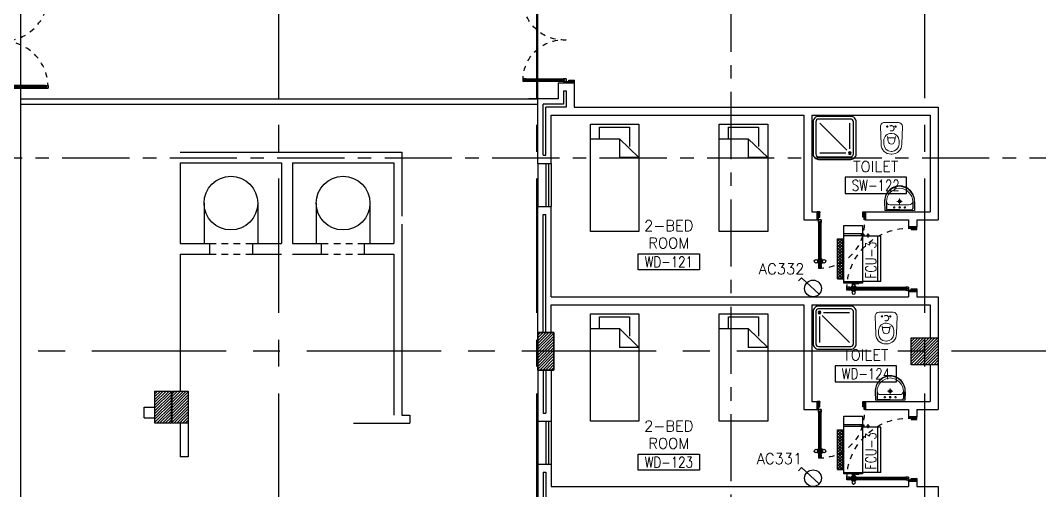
# Model space of a CAD drawing. Extents: x 88852.7 to 88945.7, y 39921.6 to 40001.1.
# Drawn here: x 88893.18 to 88912.15, y 39970.3 to 39979.06 of the extents above; entities that cross this region are included whole.
import ezdxf
from ezdxf.enums import TextEntityAlignment as Align

# ---------------------------------------------------------------- set-up
doc = ezdxf.new("R2010")
doc.units = 0
doc.header["$MEASUREMENT"] = 0
for name, pattern in [('CENTER', [2, 1.25, -0.25, 0.25, -0.25]), ('CENTERX2', [4, 2.5, -0.5, 0.5, -0.5]), ('DASHED', [0.75, 0.5, -0.25]), ('HIDDEN', [0.375, 0.25, -0.125]), ('HIDDEN2', [0.1875, 0.125, -0.0625])]:
    doc.linetypes.add(name, pattern=pattern)
doc.layers.get('0').update_dxf_attribs({"color": 11, "linetype": 'CONTINUOUS'})
for name, color, linetype in [('AXES', 11, 'CENTERX2'), ('AXES1', 11, 'CENTER'), ('COL', 11, 'CONTINUOUS'), ('DOOR', 11, 'CONTINUOUS'), ('E-SOCKETS', 4, 'CONTINUOUS'), ('EJ', 11, 'CONTINUOUS'), ('FCU', 7, 'CONTINUOUS'), ('FIX', 11, 'CONTINUOUS'), ('FUR', 11, 'CONTINUOUS'), ('HAT', 11, 'CONTINUOUS'), ('INSUL', 11, 'CONTINUOUS'), ('M-TEXT', 2, 'CONTINUOUS'), ('RM-BOX', 11, 'CONTINUOUS'), ('RM-NAME', 11, 'CONTINUOUS'), ('RM-NO', 11, 'CONTINUOUS'), ('ROOF', 11, 'CONTINUOUS'), ('SHAFT', 11, 'CONTINUOUS'), ('STR', 11, 'CONTINUOUS'), ('SUNI-FUR', 11, 'CONTINUOUS'), ('WALL', 11, 'CONTINUOUS'), ('WIN', 11, 'CONTINUOUS')]:
    doc.layers.add(name, color=color, linetype=linetype)
doc.styles.add('ROMANS', font='ROMANS.shx', dxfattribs={"width": 0.6})

# ---------------------------------------------------------------- blocks, each defined once
blk = doc.blocks.new('SHR1')
at = {"layer": 'FIX'}
for p, q in [((-196, 196), (-700, 700)), ((-143, 218), (-143, 700)), ((-218, 143), (-700, 143))]:
    blk.add_line(p, q, dxfattribs=at)
for points in [[(-825, 125), (-825, 725, -0.414214), (-725, 825), (-125, 825, -0.414214), (-25, 725), (-25, 125, -0.414214), (-125, 25), (-725, 25, -0.414214)], [(-775, 125), (-775, 725, -0.414214), (-725, 775), (-125, 775, -0.414214), (-75, 725), (-75, 125, -0.414214), (-125, 75), (-725, 75, -0.414214)]]:
    blk.add_lwpolyline(points, format="xyb", close=True, dxfattribs=at)
for radius in [25, 15]:
    blk.add_circle((-143, 143), radius, dxfattribs=at)
blk = doc.blocks.new('WC1')
at = {"layer": 'FIX', "lineweight": 20}
for p, q in [((-210, 204), (-538, 194)), ((-727, 5), (-727, -5)), ((-674, 5), (-674, -5)), ((-534, 24), (-540, 0)), ((-540, 0), (-534, -24)), ((-475, 141), (-538, 141)), ((-395, 76), (-490, 60)), ((-339, 5), (-339, -5)), ((-137, 0), (-137, 131)), ((-137, -131), (-137, 0)), ((-538, -141), (-475, -141)), ((-490, -60), (-395, -76)), ((-538, -194), (-210, -204)), ((-213, -204), (-210, -204))]:
    blk.add_line(p, q, dxfattribs=at)
at = {"layer": 'FIX', "linetype": 'Continuous', "lineweight": 20}
blk.add_line((-420, -47), (-420, 45), dxfattribs=at)
at = {"layer": 'FIX', "linetype": 'HIDDEN2', "lineweight": 20, "ltscale": 0.3}
blk.add_circle((-245, 0), 49.8, dxfattribs=at)
at = {"layer": 'FIX', "linetype": 'HIDDEN', "lineweight": 20, "ltscale": 0.05}
for centre in [(-213, 78), (-213, -77)]:
    blk.add_circle(centre, 11.6, dxfattribs=at)
at = {"layer": 'FIX', "lineweight": 20}
for centre, radius, start, end in [((-538, 5), 189, 90, 180), ((-210, 131), 73, 360, 90), ((-538, 5), 136, 90, 180), ((-473, -7), 68.2, 128.9242, 152.8468), ((-464, -18), 82, 108.496, 128.9242), ((-475, 5), 136, 360, 90), ((-538, -5), 189, 180, 270), ((-538, -5), 136, 180, 270), ((-473, 7), 68.2, 207.1532, 231.0758), ((-464, 18), 82, 231.0758, 251.504), ((-475, -5), 136, 270, 0), ((-210, -131), 73, 270, 0)]:
    blk.add_arc(centre, radius, start, end, dxfattribs=at)
at = {"layer": 'FIX', "linetype": 'Continuous', "lineweight": 20}
for centre, start, end in [((-443, 46), 357.6662, 91.6121), ((-442, -46), 268.3879, 2.3338)]:
    blk.add_arc(centre, 22.3, start, end, dxfattribs=at)
blk = doc.blocks.new('LAV1')
at = {"layer": 'FIX', "linetype": 'ByBlock', "ltscale": 0.3}
for p, q in [((-280, 210), (-275, 50)), ((-245, 210), (-245, 85)), ((245, 210), (245, 85)), ((280, 210), (275, 50)), ((0, 60), (-220, 60)), ((0, 60), (220, 60))]:
    blk.add_line(p, q, dxfattribs=at)
at = {"layer": 'FIX', "linetype": 'Continuous', "lineweight": 20}
for p, q in [((-275, 210), (-275, 50)), ((275, 210), (275, 50)), ((0, 50), (-275, 50)), ((0, 50), (-252, 50)), ((0, 155), (-181, 155)), ((0, 155), (181, 155)), ((0, 50), (275, 50)), ((0, 50), (252, 50))]:
    blk.add_line(p, q, dxfattribs=at)
at = {"layer": 'FIX', "linetype": 'DASHED', "lineweight": 20, "ltscale": 0.05}
for p, q in [((50, 220), (-50, 220)), ((0, 170), (0, 270)), ((0, 170), (0, 270))]:
    blk.add_line(p, q, dxfattribs=at)
at = {"layer": 'FIX', "lineweight": 20}
for p, q in [((16, 107), (-15, 107)), ((0, 92), (0, 123))]:
    blk.add_line(p, q, dxfattribs=at)
for centre, radius in [((0, 220), 29.5), ((0, 220), 22.5), ((0, 107), 15.5)]:
    blk.add_circle(centre, radius, dxfattribs=at)
at = {"layer": 'FIX', "linetype": 'HIDDEN', "lineweight": 20, "ltscale": 0.05}
for centre in [(-100, 107), (100, 107)]:
    blk.add_circle(centre, 12.4, dxfattribs=at)
at = {"layer": 'FIX', "linetype": 'ByBlock', "ltscale": 0.3}
for centre, radius, start, end in [((7, 220), 287, 91.3776, 182.0064), ((-7, 220), 287, 357.9936, 88.6224), ((-220, 85), 24.9, 179.7021, 269.9486), ((220, 85), 24.9, 270.0514, 0.2979)]:
    blk.add_arc(centre, radius, start, end, dxfattribs=at)
at = {"layer": 'FIX', "linetype": 'Continuous', "lineweight": 20}
for centre, radius, start, end in [((8, 217), 283, 91.6988, 181.351), ((8, 212), 253, 91.7328, 180.4884), ((-8, 217), 283, 358.649, 88.3012), ((-8, 212), 253, 359.5116, 88.2672), ((-179, 222), 66.9, 190.2006, 268.0786), ((179, 222), 66.9, 271.9214, 349.7994)]:
    blk.add_arc(centre, radius, start, end, dxfattribs=at)
blk = doc.blocks.new('AH20A')
at = {"layer": 'FUR'}
for p, q in [((0, 0.5), (0, -0.5)), ((1, 0.5), (0, 0.5)), ((0.1358, 0.5), (0.1358, -0.0987)), ((1, -0.5), (1, 0.5)), ((0.1358, 0.3112), (0.0277, 0.3112)), ((0.0277, 0.3112), (0.0277, -0.3087)), ((0.1358, -0.0987), (0.3125, -0.5)), ((0.1358, -0.0987), (0.3125, -0.0987)), ((0.3125, -0.5), (0.3125, -0.0987)), ((0.0277, -0.3087), (0.2076, -0.3087)), ((0, -0.5), (1, -0.5))]:
    blk.add_line(p, q, dxfattribs=at)
blk = doc.blocks.new('C11')
at = {"layer": 'HAT'}
h = blk.add_hatch(dxfattribs=at)
h.set_pattern_fill('ANSI31', color=256, scale=300, style=0)
h.set_pattern_definition([(45, (-248556.182, -75061.005), (-26.5165043, 26.5165043), [])])
h.paths.add_polyline_path([(300, 700), (0, 700), (0, 350), (300, 350)])
h.paths.add_polyline_path([(300, 350), (0, 350), (0, 0), (300, 0)])
at = {"layer": 'COL'}
blk.add_lwpolyline([(300, 700), (300, 0), (0, 0), (0, 700)], close=True, dxfattribs=at)
blk = doc.blocks.new('RM1')
at = {"layer": 'RM-BOX'}
blk.add_lwpolyline([(570, -200), (-570, -200), (-570, -500), (570, -500)], close=True, dxfattribs=at)
at = {"layer": 'RM-NAME', "style": 'ROMANS'}
for tag, p in [('ROOMNAME1', (0, 324)), ('ROOMNAME2', (0, 0))]:
    blk.add_attdef(tag, text='', height=200, dxfattribs=at).set_placement(p, align=Align.MIDDLE)
at = {"layer": 'RM-NO', "style": 'ROMANS', "width": 0.8}
blk.add_attdef('ROOMNO', text='', height=200, dxfattribs=at).set_placement((0, -350), align=Align.MIDDLE)
blk = doc.blocks.new('DOOR90')
at = {"layer": 'DOOR', "linetype": 'ByBlock'}
for p, q in [((0, 0), (-150, 0)), ((-200, -25), (-1000, -25)), ((-200, -42), (-1000, -42)), ((-200, -58), (-1000, -58)), ((-1000, -75), (-200, -75))]:
    blk.add_line(p, q, dxfattribs=at)
at = {"layer": 'DOOR', "color": 0, "linetype": 'ByBlock'}
for p, q in [((-150, 0), (-150, -25)), ((-150, 0), (0, 0)), ((0, -50), (0, 0)), ((-1050, -25), (-1050, -75)), ((-1050, -75), (-1050, -25)), ((-1000, -25), (-1050, -25)), ((-1000, -75), (-1050, -75)), ((-1020, -42), (-1020, -58)), ((-1000, -42), (-1020, -42)), ((-1000, -58), (-1020, -58)), ((-1000, -25), (-1000, -42)), ((-1000, -58), (-1000, -75)), ((-968, -25), (-968, -18)), ((-878, -18), (-968, -18)), ((-968, -75), (-968, -82)), ((-878, -82), (-968, -82)), ((-955, -18), (-955, -9)), ((-955, -9), (-890, -9)), ((-955, -18), (-890, -18)), ((-955, -82), (-955, -91)), ((-955, -82), (-890, -82)), ((-955, -91), (-890, -91)), ((-890, -18), (-890, -9)), ((-890, -82), (-890, -91)), ((-878, -25), (-878, -18)), ((-878, -75), (-878, -82)), ((-200, -42), (-200, -25)), ((-200, -25), (-150, -25)), ((-180, -42), (-200, -42)), ((-200, -75), (-200, -58)), ((-200, -58), (-180, -58)), ((-150, -75), (-200, -75)), ((-180, -58), (-180, -42)), ((-150, -75), (-150, -25)), ((-150, -25), (-100, -25)), ((-100, -25), (-100, -50)), ((-100, -50), (0, -50)), ((-150, -900), (-150, -875)), ((-150, -875), (-100, -875)), ((0, -900), (-150, -900)), ((-150, -900), (0, -900)), ((-100, -850), (0, -850)), ((-100, -875), (-100, -850)), ((0, -850), (0, -900))]:
    blk.add_line(p, q, dxfattribs=at)
at = {"layer": 'DOOR', "color": 9, "linetype": 'ByBlock'}
for p, q in [((0, -50), (-114, 0)), ((0, -50), (-40, 0)), ((0, -50), (-100, -37)), ((0, -850), (-114, -900)), ((0, -850), (-100, -863)), ((0, -850), (-40, -900))]:
    blk.add_line(p, q, dxfattribs=at)
at = {"layer": 'DOOR', "color": 0, "linetype": 'ByBlock'}
for centre in [(-923, 24), (-923, -124)]:
    blk.add_circle(centre, 32.4, dxfattribs=at)
at = {"layer": 'DOOR', "color": 9, "linetype": 'ByBlock'}
for centre, radius, start, end in [((0, -50), 74.4, 137.7764, 180), ((0, -50), 54.4, 113.2074, 180), ((0, -50), 154, 161.1053, 166.2858), ((0, -50), 134, 158.1598, 169.28), ((0, -50), 114, 154.0838, 167.3774), ((0, -50), 94.4, 148.0182, 180), ((0, -50), 34.4, 90, 180), ((0, -50), 14.4, 90, 180), ((0, -850), 154, 193.7142, 198.8947), ((0, -850), 134, 190.72, 201.8402), ((0, -850), 94.4, 180, 211.9818), ((0, -850), 74.4, 180, 222.2236), ((0, -850), 54.4, 180, 246.7926), ((0, -850), 34.4, 180, 270), ((0, -850), 14.4, 180, 270)]:
    blk.add_arc(centre, radius, start, end, dxfattribs=at)
at = {"layer": 'DOOR', "linetype": 'HIDDEN', "ltscale": 0.5}
blk.add_arc((-222, -50), 828, 178.2701, 275.003, dxfattribs=at)
blk = doc.blocks.new('DOOR100')
at = {"layer": 'DOOR', "color": 0, "linetype": 'ByBlock'}
for p, q in [((-92, 1206), (-92, 1141)), ((-83, 1206), (-92, 1206)), ((-83, 1141), (-92, 1141)), ((-83, 1129), (-83, 1219)), ((-76, 1219), (-83, 1219)), ((-83, 1206), (-83, 1141)), ((-76, 1251), (-76, 1301)), ((-76, 1301), (-26, 1301)), ((-26, 1301), (-76, 1301)), ((-59, 1251), (-76, 1251)), ((-59, 1251), (-59, 1271)), ((-43, 1271), (-59, 1271)), ((-43, 1251), (-43, 1271)), ((-26, 1251), (-43, 1251)), ((-26, 1251), (-26, 1301)), ((-26, 1219), (-19, 1219)), ((-19, 1129), (-19, 1219)), ((-19, 1206), (-19, 1141)), ((-19, 1206), (-10, 1206)), ((-19, 1141), (-10, 1141)), ((-10, 1206), (-10, 1141)), ((-76, 1129), (-83, 1129)), ((-26, 1129), (-19, 1129)), ((-76, 200), (-59, 200)), ((-76, 150), (-76, 200)), ((-59, 200), (-59, 180)), ((-43, 200), (-26, 200)), ((-43, 180), (-43, 200)), ((-26, 200), (-26, 150)), ((-1201, 0), (-1201, 150)), ((-1201, 150), (-1176, 150)), ((-1201, 150), (-1201, 0)), ((-1151, 0), (-1201, 0)), ((-1176, 150), (-1176, 100)), ((-1176, 100), (-1151, 100)), ((-1151, 100), (-1151, 0)), ((-76, 150), (-26, 150)), ((-59, 180), (-43, 180)), ((-51, 100), (-51, 0)), ((-26, 100), (-51, 100)), ((-51, 0), (-1, 0)), ((-1, 150), (-26, 150)), ((-26, 150), (-26, 100)), ((-1, 150), (-1, 0))]:
    blk.add_line(p, q, dxfattribs=at)
at = {"layer": 'DOOR', "linetype": 'ByBlock'}
for p, q in [((-76, 1251), (-76, 200)), ((-59, 200), (-59, 1251)), ((-43, 200), (-43, 1251)), ((-26, 200), (-26, 1251))]:
    blk.add_line(p, q, dxfattribs=at)
at = {"layer": 'DOOR', "color": 9, "linetype": 'ByBlock'}
for p, q in [((-1151, 0), (-1201, 114)), ((-1151, 0), (-1201, 40)), ((-1151, 0), (-1164, 100)), ((-51, 0), (-1, 114)), ((-51, 0), (-38, 100)), ((-51, 0), (-1, 40))]:
    blk.add_line(p, q, dxfattribs=at)
at = {"layer": 'DOOR', "color": 0, "linetype": 'ByBlock'}
for centre in [(-125, 1174), (22, 1174)]:
    blk.add_circle(centre, 32.4, dxfattribs=at)
at = {"layer": 'DOOR', "linetype": 'HIDDEN', "ltscale": 0.5}
blk.add_arc((-27, 152), 1149, 89.961, 180.0931, dxfattribs=at)
at = {"layer": 'DOOR', "color": 9, "linetype": 'ByBlock'}
for centre, radius, start, end in [((-1151, 0), 154, 103.7142, 108.8947), ((-1151, 0), 134, 100.72, 111.8402), ((-1151, 0), 94.4, 90, 121.9818), ((-1151, 0), 74.4, 90, 132.2236), ((-1151, 0), 54.4, 90, 156.7926), ((-1151, 0), 34.4, 90, 180), ((-1151, 0), 14.4, 90, 180), ((-51, 0), 94.4, 58.0182, 90), ((-51, 0), 74.4, 47.7764, 90), ((-51, 0), 54.4, 23.2074, 90), ((-51, 0), 34.4, 0, 90), ((-51, 0), 14.4, 0, 90), ((-51, 0), 134, 68.1598, 79.28), ((-51, 0), 114, 64.0838, 77.3774), ((-51, 0), 154, 71.1053, 76.2858)]:
    blk.add_arc(centre, radius, start, end, dxfattribs=at)
blk = doc.blocks.new('A$C1DFA4FE8')
at = {"layer": 'DOOR', "color": 0, "linetype": 'ByBlock'}
for p, q in [((0, 1631), (0, 1581)), ((0, 1581), (0, 1631)), ((50, 1631), (0, 1631)), ((50, 1581), (0, 1581)), ((30, 1614), (30, 1598)), ((50, 1614), (30, 1614)), ((50, 1598), (30, 1598)), ((50, 1631), (50, 1614)), ((50, 1598), (50, 1581)), ((750, 1614), (750, 1631)), ((750, 1631), (800, 1631)), ((770, 1614), (750, 1614)), ((750, 1581), (750, 1598)), ((750, 1598), (770, 1598)), ((800, 1581), (750, 1581)), ((770, 1598), (770, 1614)), ((950, 1656), (800, 1656)), ((800, 1656), (800, 1631)), ((800, 1581), (800, 1631)), ((800, 1631), (850, 1631)), ((850, 1631), (850, 1606)), ((850, 1606), (950, 1606)), ((950, 1606), (950, 1656)), ((0, 81), (0, 131)), ((0, 131), (0, 81)), ((50, 131), (0, 131)), ((50, 81), (0, 81)), ((30, 98), (30, 114)), ((50, 114), (30, 114)), ((50, 98), (30, 98)), ((50, 114), (50, 131)), ((50, 81), (50, 98)), ((83, 131), (83, 138)), ((173, 138), (83, 138)), ((83, 81), (83, 74)), ((173, 74), (83, 74)), ((95, 138), (95, 147)), ((95, 147), (160, 147)), ((95, 138), (160, 138)), ((95, 74), (95, 65)), ((95, 74), (160, 74)), ((95, 65), (160, 65)), ((160, 138), (160, 147)), ((160, 74), (160, 65)), ((173, 131), (173, 138)), ((173, 81), (173, 74)), ((750, 131), (750, 114)), ((800, 131), (750, 131)), ((750, 114), (770, 114)), ((750, 98), (750, 81)), ((770, 98), (750, 98)), ((750, 81), (800, 81)), ((770, 114), (770, 98)), ((800, 131), (800, 81)), ((800, 56), (800, 81)), ((800, 81), (850, 81)), ((950, 56), (800, 56)), ((850, 106), (950, 106)), ((850, 81), (850, 106)), ((950, 106), (950, 56))]:
    blk.add_line(p, q, dxfattribs=at)
at = {"layer": 'DOOR', "linetype": 'ByBlock'}
for p, q in [((750, 1631), (50, 1631)), ((750, 1614), (50, 1614)), ((750, 1598), (50, 1598)), ((50, 1581), (750, 1581)), ((50, 131), (750, 131)), ((750, 114), (50, 114)), ((750, 98), (50, 98)), ((750, 81), (50, 81))]:
    blk.add_line(p, q, dxfattribs=at)
at = {"layer": 'DOOR', "color": 9, "linetype": 'ByBlock'}
for p, q in [((950, 1606), (837, 1656)), ((950, 1606), (850, 1619)), ((950, 1606), (910, 1656)), ((950, 106), (837, 56)), ((950, 106), (850, 93)), ((950, 106), (910, 56))]:
    blk.add_line(p, q, dxfattribs=at)
at = {"layer": 'DOOR', "color": 0, "linetype": 'ByBlock'}
for centre in [(128, 179), (128, 32)]:
    blk.add_circle(centre, 32.4, dxfattribs=at)
at = {"layer": 'DOOR', "linetype": 'HIDDEN', "ltscale": 0.5}
for centre, start, end in [((752, 1606), 178.0938, 273.7249), ((752, 106), 86.2751, 181.9062)]:
    blk.add_arc(centre, 752, start, end, dxfattribs=at)
at = {"layer": 'DOOR', "color": 9, "linetype": 'ByBlock'}
for centre, radius, start, end in [((950, 1606), 154, 161.1053, 166.2858), ((950, 1606), 134, 158.1598, 169.28), ((950, 1606), 114, 154.0838, 167.3774), ((950, 1606), 94.4, 148.0182, 180), ((950, 1606), 74.4, 137.7764, 180), ((950, 1606), 54.4, 113.2074, 180), ((950, 1606), 34.4, 90, 180), ((950, 1606), 14.4, 90, 180), ((950, 106), 154, 193.7142, 198.8947), ((950, 106), 134, 190.72, 201.8402), ((950, 106), 114, 192.6226, 205.9162), ((950, 106), 94.4, 180, 211.9818), ((950, 106), 74.4, 180, 222.2236), ((950, 106), 54.4, 180, 246.7926), ((950, 106), 34.4, 180, 270), ((950, 106), 14.4, 180, 270)]:
    blk.add_arc(centre, radius, start, end, dxfattribs=at)
blk = doc.blocks.new('*X98')
at = {"color": 0}
for p, q in [((227929, 162698), (228420, 163190)), ((227929, 162751), (228367, 163190)), ((227929, 162804), (228314, 163190)), ((227929, 162857), (228261, 163190)), ((227929, 162910), (228208, 163190)), ((227929, 162963), (228155, 163190)), ((227929, 163016), (228102, 163190)), ((227929, 163069), (228049, 163190)), ((227929, 163122), (227996, 163190)), ((227929, 163175), (227943, 163190)), ((227973, 162690), (228429, 163145)), ((228026, 162690), (228429, 163092)), ((228079, 162690), (228429, 163039)), ((228132, 162690), (228429, 162986)), ((228185, 162690), (228429, 162933)), ((228239, 162690), (228429, 162880)), ((228292, 162690), (228429, 162827)), ((228345, 162690), (228429, 162774)), ((228398, 162690), (228429, 162721))]:
    blk.add_line(p, q, dxfattribs=at)
blk = doc.blocks.new('COL50')
at = {"layer": 'COL'}
blk.add_lwpolyline([(-250, 250), (-250, -250), (250, -250), (250, 250)], close=True, dxfattribs=at)
blk = doc.blocks.new('A$C272A55A0')
at = {"layer": 'DOOR', "color": 0, "linetype": 'ByBlock'}
for p, q in [((0, 900), (0, 1050)), ((50, 1050), (0, 1050)), ((25, 950), (50, 950)), ((25, 900), (25, 950)), ((50, 950), (50, 1050)), ((1750, 950), (1750, 1050)), ((1750, 1050), (1800, 1050)), ((1775, 950), (1750, 950)), ((1775, 900), (1775, 950)), ((1800, 1050), (1800, 900)), ((0, 900), (25, 900)), ((75, 900), (25, 900)), ((25, 850), (25, 900)), ((42, 850), (25, 850)), ((58, 870), (42, 870)), ((42, 870), (42, 850)), ((58, 850), (58, 870)), ((75, 850), (58, 850)), ((75, 900), (75, 850)), ((1725, 900), (1775, 900)), ((1725, 900), (1725, 850)), ((1725, 850), (1742, 850)), ((1742, 870), (1758, 870)), ((1742, 850), (1742, 870)), ((1758, 870), (1758, 850)), ((1758, 850), (1775, 850)), ((1800, 900), (1775, 900)), ((1775, 850), (1775, 900)), ((25, 50), (42, 50)), ((25, 50), (25, 0)), ((25, 0), (75, 0)), ((75, 0), (25, 0)), ((42, 50), (42, 30)), ((42, 30), (58, 30)), ((58, 50), (75, 50)), ((58, 50), (58, 30)), ((75, 50), (75, 0)), ((1718, 160), (1709, 160)), ((1709, 95), (1709, 160)), ((1718, 95), (1709, 95)), ((1725, 173), (1718, 173)), ((1718, 173), (1718, 83)), ((1718, 95), (1718, 160)), ((1725, 83), (1718, 83)), ((1742, 50), (1725, 50)), ((1725, 50), (1725, 0)), ((1775, 0), (1725, 0)), ((1725, 0), (1775, 0)), ((1742, 50), (1742, 30)), ((1758, 30), (1742, 30)), ((1775, 50), (1758, 50)), ((1758, 50), (1758, 30)), ((1775, 173), (1782, 173)), ((1775, 83), (1782, 83)), ((1775, 50), (1775, 0)), ((1782, 173), (1782, 83)), ((1782, 160), (1791, 160)), ((1782, 95), (1782, 160)), ((1782, 95), (1791, 95)), ((1791, 95), (1791, 160))]:
    blk.add_line(p, q, dxfattribs=at)
at = {"layer": 'DOOR', "color": 9, "linetype": 'ByBlock'}
for p, q in [((50, 1050), (0, 1010)), ((50, 1050), (0, 937)), ((50, 1050), (37, 950)), ((1750, 1050), (1800, 1010)), ((1750, 1050), (1800, 937)), ((1750, 1050), (1763, 950))]:
    blk.add_line(p, q, dxfattribs=at)
at = {"layer": 'DOOR', "linetype": 'ByBlock'}
for p, q in [((25, 850), (25, 50)), ((42, 850), (42, 50)), ((58, 850), (58, 50)), ((75, 50), (75, 850)), ((1725, 50), (1725, 850)), ((1742, 850), (1742, 50)), ((1758, 850), (1758, 50)), ((1775, 850), (1775, 50))]:
    blk.add_line(p, q, dxfattribs=at)
at = {"layer": 'DOOR', "color": 0, "linetype": 'ByBlock'}
for centre in [(1676, 128), (1824, 128)]:
    blk.add_circle(centre, 32.4, dxfattribs=at)
at = {"layer": 'DOOR', "color": 9, "linetype": 'ByBlock'}
for centre, radius, start, end in [((50, 1050), 54.4, 203.2074, 270), ((50, 1050), 74.4, 227.7764, 270), ((50, 1050), 94.4, 238.0182, 270), ((50, 1050), 34.4, 180, 270), ((50, 1050), 14.4, 180, 270), ((1750, 1050), 14.4, 270, 0), ((1750, 1050), 34.4, 270, 0), ((1750, 1050), 54.4, 270, 336.7926), ((1750, 1050), 74.4, 270, 312.2236), ((1750, 1050), 94.4, 270, 301.9818), ((50, 1050), 114, 244.0838, 257.3774), ((50, 1050), 134, 248.1598, 259.28), ((50, 1050), 154, 251.1053, 256.2858), ((1750, 1050), 114, 282.6226, 295.9162), ((1750, 1050), 134, 280.72, 291.8402), ((1750, 1050), 154, 283.7142, 288.8947)]:
    blk.add_arc(centre, radius, start, end, dxfattribs=at)
at = {"layer": 'DOOR', "linetype": 'HIDDEN', "ltscale": 0.5}
for centre, start, end in [((50, 851), 268.3174, 3.2965), ((1750, 851), 176.7035, 271.6826)]:
    blk.add_arc(centre, 851, start, end, dxfattribs=at)
at = {"layer": 'WALL', "linetype": 'ByBlock'}
blk.add_line((1800, 900), (1800, 1050), dxfattribs=at)
blk = doc.blocks.new('*X213')
at = {"color": 0}
for p, q in [((16890, -2467), (16943, -2414)), ((16890, -2520), (16990, -2420)), ((16990, -2565), (16890, -2465)), ((16990, -2512), (16892, -2414)), ((16990, -2459), (16945, -2414)), ((16890, -2573), (16990, -2473)), ((16990, -2619), (16890, -2519)), ((16890, -2626), (16990, -2526)), ((16990, -2672), (16890, -2572)), ((16890, -2679), (16990, -2579)), ((16990, -2725), (16890, -2625)), ((16890, -2732), (16990, -2632)), ((16990, -2778), (16890, -2678)), ((16890, -2785), (16990, -2685)), ((16990, -2831), (16890, -2731)), ((16890, -2838), (16990, -2738)), ((16990, -2884), (16890, -2784)), ((16890, -2891), (16990, -2791)), ((16990, -2937), (16890, -2837)), ((16890, -2944), (16990, -2844)), ((16990, -2990), (16890, -2890)), ((16890, -2997), (16990, -2897)), ((16990, -3043), (16890, -2943)), ((16890, -3050), (16990, -2950)), ((16990, -3096), (16890, -2996)), ((16890, -3103), (16990, -3003)), ((16990, -3149), (16890, -3049)), ((16944, -3155), (16890, -3102)), ((16892, -3155), (16990, -3056)), ((16945, -3155), (16990, -3109))]:
    blk.add_line(p, q, dxfattribs=at)

msp = doc.modelspace()

# ---------------------------------------------------------------- hatches: boundary and pattern name
at = {"layer": 'HAT'}
h = msp.add_hatch(dxfattribs=at)
h.set_pattern_fill('ANSI31', color=256, scale=0.3, style=0)
h.set_pattern_definition([(45, (88595.147884, 39916.798323), (-0.0265165043, 0.0265165043), [])])
h.paths.add_polyline_path([(88895.9841, 39972.1593), (88895.6841, 39972.1593), (88895.6841, 39971.8093), (88895.9841, 39971.8093)])
h.paths.add_polyline_path([(88895.9841, 39971.8093), (88895.6841, 39971.8093), (88895.6841, 39971.5593), (88895.9841, 39971.5593)])
h = msp.add_hatch(dxfattribs=at)
h.set_pattern_fill('ANSI31', color=256, scale=0.3, style=0)
h.set_pattern_definition([(45, (88595.467884, 39916.798323), (-0.0265165043, 0.0265165043), [])])
h.paths.add_polyline_path([(88896.3041, 39972.1593), (88896.0041, 39972.1593), (88896.0041, 39971.8093), (88896.3041, 39971.8093)])
h.paths.add_polyline_path([(88896.3041, 39971.8093), (88896.0041, 39971.8093), (88896.0041, 39971.5593), (88896.3041, 39971.5593)])

# ---------------------------------------------------------------- linework, layer by layer
at = {"layer": 'AXES'}
for p, q in [((88897.9903, 39921.6153), (88897.9903, 40000.4279)), ((88910.0103, 39921.6153), (88910.0103, 40000.4279)), ((88893.1903, 39921.6153), (88893.1903, 40000.0779)), ((88902.7903, 39921.6153), (88902.7903, 40000.0779)), ((88902.8103, 39921.6153), (88902.8103, 40000.0779)), ((88945.0103, 39972.8996), (88876.9703, 39972.8996))]:
    msp.add_line(p, q, dxfattribs=at)
at = {"layer": 'AXES1'}
for p, q in [((88906.4103, 39928.4796), (88906.4103, 39987.2996)), ((88935.2103, 39976.4996), (88876.9703, 39976.4996))]:
    msp.add_line(p, q, dxfattribs=at)
at = {"layer": 'COL'}
msp.add_line((88896.1541, 39976.6093), (88900.2791, 39976.6093), dxfattribs=at)
for points in [[(88895.9841, 39972.1593), (88895.9841, 39971.5593), (88895.6841, 39971.5593), (88895.6841, 39972.1593)], [(88896.3041, 39972.1593), (88896.3041, 39971.5593), (88896.0041, 39971.5593), (88896.0041, 39972.1593)]]:
    msp.add_lwpolyline(points, close=True, dxfattribs=at)
at = {"layer": 'E-SOCKETS'}
for p, q in [((88907.7179, 39974.2695), (88907.6634, 39974.211)), ((88908.0457, 39973.9644), (88907.7179, 39974.2695)), ((88907.7179, 39970.7345), (88907.6634, 39970.676)), ((88908.0457, 39970.4294), (88907.7179, 39970.7345))]:
    msp.add_line(p, q, dxfattribs=at)
for centre in [(88907.9314, 39974.0708), (88907.9314, 39970.5358)]:
    msp.add_circle(centre, 0.1562, dxfattribs=at)
at = {"layer": 'EJ'}
msp.add_line((88893.1903, 39977.5996), (88893.1903, 39979.7496), dxfattribs=at)
at = {"layer": 'FCU', "color": 3}
for p, q in [((88908.507, 39975.0914), (88908.507, 39975.2438)), ((88908.507, 39975.2438), (88908.8499, 39975.2438)), ((88908.8499, 39975.2438), (88908.8499, 39975.0914)), ((88908.8499, 39975.0527), (88908.507, 39975.0527)), ((88908.8909, 39975.0699), (88908.8226, 39975.0699)), ((88908.8749, 39975.0799), (88908.8499, 39975.0799)), ((88908.8749, 39975.0599), (88908.8499, 39975.0599)), ((88908.8749, 39975.0799), (88908.8749, 39975.0599)), ((88908.9836, 39975.0595), (88908.9269, 39975.0595)), ((88908.9438, 39975.0745), (88908.9438, 39975.0445)), ((88908.9638, 39975.0745), (88908.9438, 39975.0745)), ((88908.9538, 39975.0945), (88908.9538, 39975.0218)), ((88908.9638, 39975.0745), (88908.9638, 39975.0445)), ((88909.1356, 39974.2), (88909.1356, 39975.0445)), ((88908.3847, 39974.2516), (88908.3847, 39974.9929)), ((88908.3847, 39974.9929), (88908.507, 39974.9929)), ((88908.4847, 39974.2516), (88908.4847, 39974.9929)), ((88908.3847, 39974.2516), (88908.507, 39974.2516)), ((88908.8499, 39974.1919), (88908.507, 39974.1919)), ((88908.7066, 39974.1584), (88908.659, 39974.1584)), ((88908.6759, 39974.1434), (88908.6759, 39974.1734)), ((88908.6959, 39974.1434), (88908.6759, 39974.1434)), ((88908.6959, 39974.1434), (88908.6959, 39974.1734)), ((88908.7315, 39974.1584), (88908.7315, 39974.1734)), ((88908.7864, 39974.1584), (88908.7315, 39974.1584)), ((88908.7864, 39974.1584), (88908.7864, 39974.1734)), ((88908.507, 39971.5364), (88908.507, 39971.6888)), ((88908.507, 39971.6888), (88908.8499, 39971.6888)), ((88908.8499, 39971.6888), (88908.8499, 39971.5364)), ((88908.3847, 39970.6966), (88908.3847, 39971.4379)), ((88908.3847, 39971.4379), (88908.507, 39971.4379)), ((88908.4847, 39970.6966), (88908.4847, 39971.4379)), ((88908.8499, 39971.4977), (88908.507, 39971.4977)), ((88908.8909, 39971.5149), (88908.8226, 39971.5149)), ((88908.8749, 39971.5249), (88908.8499, 39971.5249)), ((88908.8749, 39971.5049), (88908.8499, 39971.5049)), ((88908.8749, 39971.5249), (88908.8749, 39971.5049)), ((88908.9836, 39971.5045), (88908.9269, 39971.5045)), ((88908.9438, 39971.5195), (88908.9438, 39971.4895)), ((88908.9638, 39971.5195), (88908.9438, 39971.5195)), ((88908.9538, 39971.5395), (88908.9538, 39971.4668)), ((88908.9638, 39971.5195), (88908.9638, 39971.4895)), ((88909.1356, 39970.645), (88909.1356, 39971.4895)), ((88908.3847, 39970.6966), (88908.507, 39970.6966)), ((88908.8499, 39970.6369), (88908.507, 39970.6369)), ((88908.7066, 39970.6034), (88908.659, 39970.6034)), ((88908.6759, 39970.5884), (88908.6759, 39970.6184)), ((88908.6959, 39970.5884), (88908.6759, 39970.5884)), ((88908.6959, 39970.5884), (88908.6959, 39970.6184)), ((88908.7315, 39970.6034), (88908.7315, 39970.6184)), ((88908.7864, 39970.6034), (88908.7315, 39970.6034)), ((88908.7864, 39970.6034), (88908.7864, 39970.6184))]:
    msp.add_line(p, q, dxfattribs=at)
at = {"layer": 'FCU', "color": 6}
for p, q in [((88908.507, 39975.0914), (88908.8499, 39975.0914)), ((88908.507, 39974.1714), (88908.507, 39975.0914)), ((88908.8499, 39975.0914), (88908.8499, 39974.1714)), ((88909.1959, 39975.0445), (88908.8499, 39975.0445)), ((88909.1959, 39974.2), (88909.1959, 39975.0445)), ((88908.8499, 39974.1714), (88908.507, 39974.1714)), ((88909.1959, 39974.2), (88908.8499, 39974.2)), ((88908.507, 39971.5364), (88908.8499, 39971.5364)), ((88908.507, 39970.6164), (88908.507, 39971.5364)), ((88908.8499, 39971.5364), (88908.8499, 39970.6164)), ((88909.1959, 39971.4895), (88908.8499, 39971.4895)), ((88909.1959, 39970.645), (88909.1959, 39971.4895)), ((88908.8499, 39970.6164), (88908.507, 39970.6164)), ((88909.1959, 39970.645), (88908.8499, 39970.645))]:
    msp.add_line(p, q, dxfattribs=at)
at = {"layer": 'INSUL'}
for p, q in [((88903.2853, 39977.7496), (88903.2853, 39977.4996)), ((88903.2853, 39977.7496), (88903.3353, 39977.7496)), ((88903.3353, 39977.7496), (88903.3353, 39977.4496)), ((88903.2853, 39977.4996), (88902.9103, 39977.4996)), ((88902.9103, 39976.5496), (88902.9103, 39977.4996)), ((88903.3353, 39977.4496), (88902.9603, 39977.4496)), ((88902.9603, 39976.5496), (88902.9603, 39977.4496)), ((88902.9103, 39976.5496), (88902.9603, 39976.5496)), ((88902.9103, 39975.4496), (88902.9603, 39975.4496)), ((88902.9103, 39973.2496), (88902.9103, 39975.4496)), ((88902.9603, 39973.2496), (88902.9603, 39975.4496)), ((88902.9103, 39972.5496), (88902.9103, 39971.7496)), ((88902.9603, 39972.5496), (88902.9603, 39971.7496)), ((88902.9103, 39971.7496), (88902.9603, 39971.7496)), ((88902.9103, 39970.6496), (88902.9603, 39970.6496)), ((88902.9103, 39970.6496), (88902.9103, 39969.3496)), ((88902.9603, 39970.6496), (88902.9603, 39969.3496))]:
    msp.add_line(p, q, dxfattribs=at)
at = {"layer": 'ROOF'}
for p, q in [((88893.1903, 39977.5996), (88902.8103, 39977.5996)), ((88893.1903, 39966.0496), (88893.1903, 39977.5996)), ((88893.1903, 39977.4996), (88902.8103, 39977.4996)), ((88902.7903, 39977.5996), (88902.6403, 39977.5996))]:
    msp.add_line(p, q, dxfattribs=at)
at = {"layer": 'SHAFT', "linetype": 'ByBlock', "ltscale": 0.3}
for p, q in [((88896.5978, 39975.6593), (88896.5978, 39974.9093)), ((88897.5978, 39975.6593), (88897.5978, 39974.9093)), ((88898.6853, 39975.6593), (88898.6853, 39974.9093)), ((88899.6853, 39975.6593), (88899.6853, 39974.9093))]:
    msp.add_line(p, q, dxfattribs=at)
for centre in [(88897.0978, 39975.6593), (88899.1853, 39975.6593)]:
    msp.add_circle(centre, 0.5, dxfattribs=at)
at = {"layer": 'STR'}
msp.add_line((88893.1903, 39977.4996), (88893.1903, 39977.5996), dxfattribs=at)
at = {"layer": 'SUNI-FUR', "linetype": 'HIDDEN2'}
for p, q in [((88896.6978, 39974.9093), (88897.4978, 39974.9093)), ((88898.7853, 39974.9093), (88899.5853, 39974.9093)), ((88896.6978, 39974.7093), (88897.4978, 39974.7093)), ((88898.7853, 39974.7093), (88899.5853, 39974.7093))]:
    msp.add_line(p, q, dxfattribs=at)
at = {"layer": 'WALL'}
for p, q in [((88903.1853, 39977.8996), (88903.1853, 39977.5996)), ((88903.1853, 39977.8996), (88903.4853, 39977.8996)), ((88903.4853, 39977.8996), (88903.4853, 39977.4496)), ((88903.1853, 39977.5996), (88902.8103, 39977.5996)), ((88902.8103, 39976.3996), (88902.8103, 39977.5996)), ((88903.4853, 39977.4496), (88910.2603, 39977.4496)), ((88903.0603, 39976.3996), (88903.0603, 39977.2996)), ((88903.0603, 39977.2996), (88907.7603, 39977.2996)), ((88907.9103, 39977.2996), (88910.1103, 39977.2996)), ((88896.1541, 39976.6093), (88900.2791, 39976.6093)), ((88900.2791, 39976.6093), (88900.2791, 39975.4193)), ((88900.2791, 39976.6093), (88900.2791, 39975.4193)), ((88896.1541, 39976.4093), (88898.0416, 39976.4093)), ((88896.1541, 39976.4093), (88896.1541, 39974.9093)), ((88896.1541, 39976.4093), (88896.1541, 39975.4193)), ((88898.0416, 39976.4093), (88898.0416, 39974.9093)), ((88898.2416, 39976.4093), (88900.1291, 39976.4093)), ((88898.2416, 39976.4093), (88898.2416, 39974.9093)), ((88900.1291, 39976.4093), (88900.1291, 39974.9093)), ((88902.8103, 39976.3996), (88903.0603, 39976.3996)), ((88902.8103, 39975.5996), (88903.0603, 39975.5996)), ((88902.8103, 39973.2496), (88902.8103, 39975.5996)), ((88903.0603, 39973.9146), (88903.0603, 39975.5996)), ((88907.9103, 39975.4996), (88908.0103, 39975.4996)), ((88908.9103, 39975.4996), (88910.1103, 39975.4996)), ((88900.2791, 39975.2693), (88900.2791, 39971.7093)), ((88900.2791, 39975.2693), (88900.2791, 39971.7093)), ((88900.2791, 39975.2693), (88900.2791, 39974.8593)), ((88907.7603, 39975.3496), (88908.0103, 39975.3496)), ((88908.9103, 39975.3496), (88909.7103, 39975.3496)), ((88909.8603, 39975.3496), (88910.2603, 39975.3496)), ((88896.1541, 39974.9093), (88896.6978, 39974.9093)), ((88896.6978, 39974.9093), (88896.6978, 39974.7093)), ((88897.4978, 39974.9093), (88898.0416, 39974.9093)), ((88897.4978, 39974.9093), (88897.4978, 39974.7093)), ((88898.2416, 39974.9093), (88898.7853, 39974.9093)), ((88898.7853, 39974.7093), (88898.7853, 39974.9093)), ((88899.5853, 39974.9093), (88900.1291, 39974.9093)), ((88899.5853, 39974.7093), (88899.5853, 39974.9093)), ((88896.1541, 39974.7093), (88896.1541, 39972.1593)), ((88896.1541, 39974.7093), (88896.1541, 39972.1593)), ((88896.1541, 39974.7093), (88896.6978, 39974.7093)), ((88897.4978, 39974.7093), (88898.0416, 39974.7093)), ((88898.2416, 39974.7093), (88898.7853, 39974.7093)), ((88899.5853, 39974.7093), (88900.1291, 39974.7093)), ((88900.1291, 39974.7093), (88900.1291, 39971.7093)), ((88903.0603, 39973.9146), (88909.7103, 39973.9146)), ((88909.8603, 39973.9146), (88910.2603, 39973.9146)), ((88903.0603, 39973.2496), (88903.0603, 39973.7646)), ((88903.0603, 39973.7646), (88907.7603, 39973.7646)), ((88907.9103, 39973.7646), (88910.1103, 39973.7646)), ((88896.1541, 39973.2593), (88896.1541, 39972.1593)), ((88902.8103, 39972.5496), (88902.8103, 39971.5996)), ((88903.0603, 39972.5496), (88903.0603, 39971.5996)), ((88895.4841, 39971.8593), (88895.6841, 39971.8593)), ((88895.4841, 39971.6593), (88895.4841, 39971.8593)), ((88907.7603, 39971.8146), (88908.0103, 39971.8146)), ((88907.9103, 39971.9646), (88908.0103, 39971.9646)), ((88908.9103, 39971.9646), (88910.1103, 39971.9646)), ((88908.9103, 39971.8146), (88909.7103, 39971.8146)), ((88909.8603, 39971.8146), (88910.2603, 39971.8146)), ((88895.4841, 39971.6593), (88895.6841, 39971.6593)), ((88900.2791, 39971.7093), (88900.4291, 39971.7093)), ((88900.4291, 39971.7093), (88900.4291, 39971.5593)), ((88900.4291, 39971.7093), (88900.4291, 39971.5593)), ((88896.152, 39971.5593), (88896.152, 39970.9343)), ((88896.302, 39971.5593), (88896.302, 39970.9343)), ((88899.3791, 39971.5593), (88900.4291, 39971.5593)), ((88902.8103, 39971.5996), (88903.0603, 39971.5996)), ((88896.302, 39970.9343), (88896.152, 39970.9343)), ((88902.8103, 39970.7996), (88903.0603, 39970.7996)), ((88902.8103, 39970.7996), (88902.8103, 39969.1996)), ((88903.0603, 39970.7996), (88903.0603, 39970.3796)), ((88903.0603, 39970.3796), (88909.7103, 39970.3796)), ((88909.8603, 39970.3796), (88910.2603, 39970.3796))]:
    msp.add_line(p, q, dxfattribs=at)
at = {"layer": 'WALL', "linetype": 'ByBlock'}
for p, q in [((88910.2603, 39977.4496), (88910.2603, 39975.3496)), ((88907.7603, 39977.2996), (88907.7603, 39975.3496)), ((88907.9103, 39977.2996), (88907.9103, 39975.4996)), ((88910.1103, 39977.2996), (88910.1103, 39975.4996)), ((88908.0103, 39975.4996), (88908.0103, 39975.3496)), ((88908.9103, 39975.4996), (88908.9103, 39975.3496)), ((88909.7103, 39975.3496), (88909.7103, 39975.2151)), ((88909.8603, 39975.3496), (88909.8603, 39975.2151)), ((88909.8603, 39975.2151), (88909.7103, 39975.2151)), ((88909.8603, 39974.0151), (88909.7103, 39974.0151)), ((88909.7103, 39974.0151), (88909.7103, 39973.9146)), ((88909.8603, 39974.0151), (88909.8603, 39973.9146)), ((88910.2603, 39973.9146), (88910.2603, 39971.8146)), ((88907.7603, 39973.7646), (88907.7603, 39971.8146)), ((88907.9103, 39973.7646), (88907.9103, 39971.9646)), ((88910.1103, 39973.7646), (88910.1103, 39973.1496)), ((88910.1103, 39972.6496), (88910.1103, 39971.9646)), ((88908.0103, 39971.9646), (88908.0103, 39971.8146)), ((88908.9103, 39971.9646), (88908.9103, 39971.8146)), ((88909.7103, 39971.8146), (88909.7103, 39971.6801)), ((88909.8603, 39971.8146), (88909.8603, 39971.6801)), ((88909.8603, 39971.6801), (88909.7103, 39971.6801)), ((88909.7103, 39970.4801), (88909.7103, 39970.3796)), ((88909.8603, 39970.4801), (88909.7103, 39970.4801)), ((88909.8603, 39970.4801), (88909.8603, 39970.3796)), ((88910.2603, 39970.3796), (88910.2603, 39968.2796))]:
    msp.add_line(p, q, dxfattribs=at)
at = {"layer": 'WALL', "linetype": 'ByBlock', "ltscale": 0.3}
for points in [[(88902.8103, 39972.5496), (88903.1103, 39972.5496), (88903.1103, 39973.2496), (88902.8103, 39973.2496)], [(88909.7603, 39973.1496), (88910.2603, 39973.1496), (88910.2603, 39972.6496), (88909.7603, 39972.6496)]]:
    msp.add_lwpolyline(points, close=True, dxfattribs=at)
at = {"layer": 'WIN'}
for p, q in [((88902.8103, 39976.3996), (88902.8103, 39975.5996)), ((88902.9603, 39976.3996), (88902.9603, 39975.5996)), ((88903.0103, 39976.3996), (88903.0103, 39975.5996)), ((88903.0603, 39976.3996), (88903.0603, 39975.5996)), ((88902.8103, 39971.5996), (88902.8103, 39970.7996)), ((88902.9603, 39971.5996), (88902.9603, 39970.7996)), ((88903.0103, 39971.5996), (88903.0103, 39970.7996)), ((88903.0603, 39971.5996), (88903.0603, 39970.7996))]:
    msp.add_line(p, q, dxfattribs=at)

# ---------------------------------------------------------------- block references
at = {"layer": 'COL', "linetype": 'ByBlock', "xscale": 0.001, "yscale": 0.001, "zscale": 0.001}
msp.add_blockref('C11', (88902.8103, 39972.5496), dxfattribs=at)
at = {"layer": 'COL', "xscale": -0.001, "yscale": 0.001, "zscale": 0.001}
msp.add_blockref('COL50', (88910.0103, 39972.8996), dxfattribs=at)
at = {"layer": 'DOOR', "color": 0, "linetype": 'ByBlock', "yscale": 0.001, "zscale": 0.001}
for name, p, xscale, rotation in [('A$C272A55A0', (88893.6956, 39977.7746), 0.001, 90), ('A$C1DFA4FE8', (88902.5346, 39979.5555), -0.001, 180), ('DOOR90', (88908.0103, 39975.4996), 0.001, 90), ('DOOR100', (88909.8603, 39974.0151), -0.001, 90), ('DOOR90', (88908.0103, 39971.9646), 0.001, 90), ('DOOR100', (88909.8603, 39970.4801), -0.001, 90)]:
    msp.add_blockref(name, p, dxfattribs=dict(at, xscale=xscale, rotation=rotation))
at = {"layer": 'FCU', "color": 11, "extrusion": (0, 0, -1), "xscale": 0.0009999871253967285, "yscale": 0.001000002026557922, "zscale": -0.001}
for p in [(-88925.3752, 39977.4065), (-88925.3752, 39973.8515)]:
    msp.add_blockref('*X213', p, dxfattribs=at)
at = {"layer": 'FIX'}
for name, p, xscale, yscale, zscale, rotation in [('AH20A', (88904.2383, 39977.1313), -2, 0.9, 2, 90), ('AH20A', (88906.6371, 39977.1313), -2, 0.9, 2, 90), ('SHR1', (88908.7583, 39976.4496), -0.000999999996565748, 0.000999999996565748, 0.001, 90), ('WC1', (88909.3903, 39977.2976), 0.000999999996565748, 0.000999999996565748, 0.001, 90), ('SHR1', (88907.9083, 39973.7646), -0.000999999996565748, 0.000999999996565748, 0.001, 270), ('AH20A', (88904.2383, 39973.5963), -2, 0.9, 2, 90), ('AH20A', (88906.6371, 39973.5963), -2, 0.9, 2, 90), ('WC1', (88909.2913, 39973.7626), 0.000999999996565748, 0.000999999996565748, 0.001, 90)]:
    msp.add_blockref(name, p, dxfattribs=dict(at, xscale=xscale, yscale=yscale, zscale=zscale, rotation=rotation))
at = {"layer": 'FIX', "xscale": 0.001000000003841706, "yscale": 0.000999999996565748, "zscale": 0.001}
for p in [(88909.5423, 39975.4726), (88909.3673, 39971.9376)]:
    msp.add_blockref('LAV1', p, dxfattribs=at)
at = {"layer": 'HAT', "xscale": 0.001, "yscale": 0.001, "zscale": 0.001}
msp.add_blockref('*X98', (88681.8317, 39809.9598), dxfattribs=at)
at = {"layer": 'RM-NAME', "xscale": 0.001, "yscale": 0.001, "zscale": 0.001}
for p, values in [((88909.098, 39976.3404), {'ROOMNO': 'SW-122', 'ROOMNAME2': 'TOILET'}), ((88908.9138, 39972.8312), {'ROOMNO': 'WD-124', 'ROOMNAME2': 'TOILET'})]:
    msp.add_blockref('RM1', p, dxfattribs=at).add_auto_attribs(values)
at = {"layer": 'RM-NAME'}
ref = msp.add_blockref('RM1', (88905.2467, 39974.9152), dxfattribs=dict(at, xscale=-0.001, yscale=0.001, zscale=0.001))
ref.add_attrib('ROOMNO', 'WD-121', dxfattribs={"layer": 'RM-NO', "height": 0.2, "style": 'ROMANS', "width": 0.8}).set_placement((88905.2467, 39974.5652), align=Align.MIDDLE)
ref.add_attrib('ROOMNAME2', 'ROOM', dxfattribs={"height": 0.2, "style": 'ROMANS'}).set_placement((88905.2467, 39974.9152), align=Align.MIDDLE)
ref.add_attrib('ROOMNAME1', '2-BED', dxfattribs={"height": 0.2, "style": 'ROMANS'}).set_placement((88905.2467, 39975.239), align=Align.MIDDLE)
ref = msp.add_blockref('RM1', (88905.2467, 39971.1834), dxfattribs=dict(at, xscale=-0.001, yscale=0.001, zscale=0.001))
ref.add_attrib('ROOMNO', 'WD-123', dxfattribs={"layer": 'RM-NO', "height": 0.2, "style": 'ROMANS', "width": 0.8}).set_placement((88905.2467, 39970.8334), align=Align.MIDDLE)
ref.add_attrib('ROOMNAME2', 'ROOM', dxfattribs={"height": 0.2, "style": 'ROMANS'}).set_placement((88905.2467, 39971.1834), align=Align.MIDDLE)
ref.add_attrib('ROOMNAME1', '2-BED', dxfattribs={"height": 0.2, "style": 'ROMANS'}).set_placement((88905.2467, 39971.5072), align=Align.MIDDLE)

# ---------------------------------------------------------------- texts
at = {"layer": 'E-SOCKETS', "style": 'ROMANS'}
for s, p in [('AC332', (88906.9221, 39974.3351)), ('AC331', (88906.8819, 39970.8001))]:
    msp.add_text(s, height=0.2, dxfattribs=at).set_placement(p)
at = {"layer": 'M-TEXT', "style": 'ROMANS', "width": 0.75}
for p in [(88909.1087, 39974.2528), (88909.1087, 39970.6978)]:
    msp.add_text('FCU-3', height=0.2, rotation=90, dxfattribs=at).set_placement(p)

doc.saveas('drawing.dxf')
